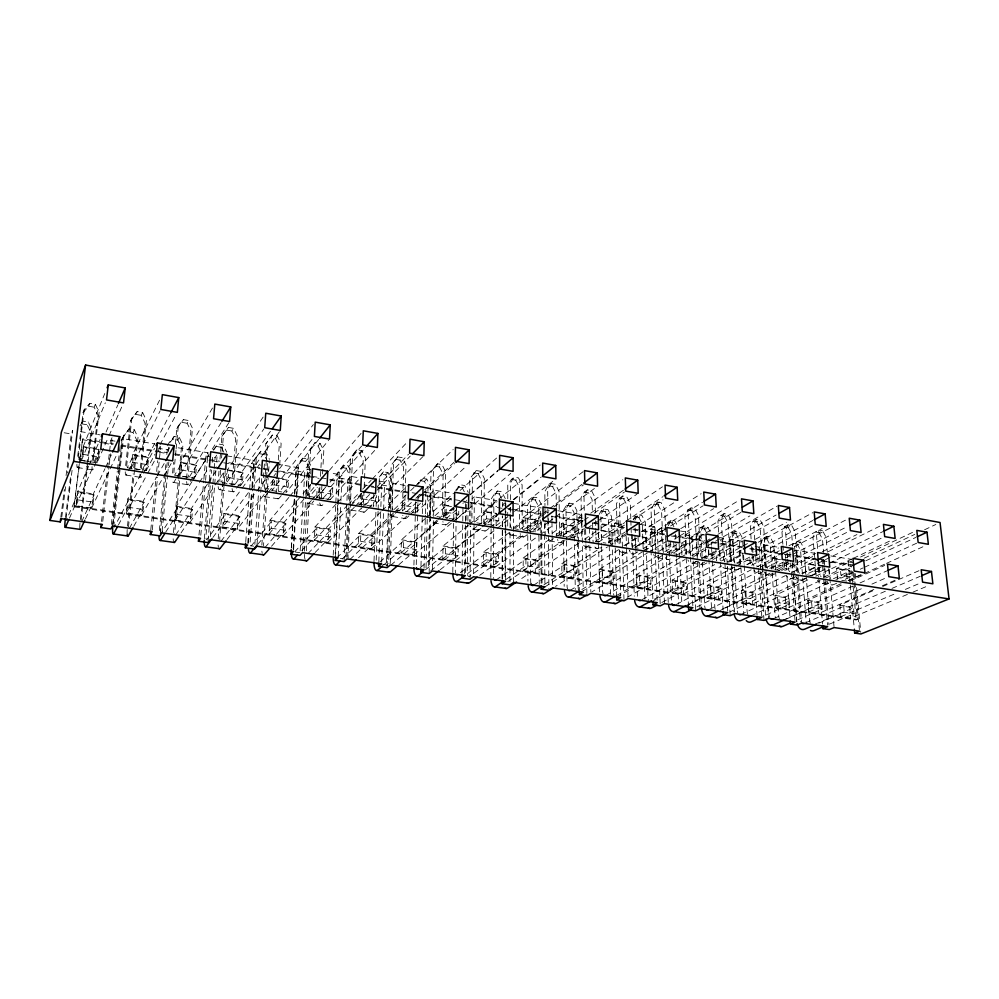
<?xml version="1.0" encoding="UTF-8"?>
<svg xmlns="http://www.w3.org/2000/svg" width="999" height="999" viewBox="0 0 999 999"><rect width="100%" height="100%" fill="white"/><g stroke="black" fill="none" stroke-linecap="round" stroke-linejoin="round"><path stroke-width="0.75" stroke-dasharray="5 3.75" d="M509.977 581.755L510.052 529.308M510.052 527.772L510.077 507.717M510.464 507.267L510.439 524A6.706 2.597 -80.9 0 0 511.825 528.371M510.477 499.65L510.489 482.917L514.148 477.135L518.469 477.884L522.115 484.915L522.19 525.861A6.681 2.647 -80.9 0 0 523.026 529.67M513.561 582.405L513.586 532.817M513.586 531.268L513.586 518.868M505.207 527.934L505.069 577.272A6.593 2.56 -81.9 0 0 505.419 580.144M505.207 526.386L505.244 514.048M505.244 512.512L505.257 507.879M505.257 506.343L505.282 500.174M505.631 579.732L505.744 531.593M505.756 530.044L505.781 517.619M505.794 516.058L505.806 509.852M505.806 508.304L505.819 503.646M507.704 526.111L507.729 509.428M507.754 498.826L507.779 485.177L511.426 479.408L514.148 477.135M479.695 575.349L498.576 561.613L498.601 555.007L486.188 553.159L457.729 574.625M490.222 527.422L498.763 520.679L498.788 514.223L483.741 526.211M502.085 579.095L502.272 528.084M502.272 526.535L502.31 515.721M502.397 579.133L502.609 516.133M502.647 506.905L502.659 502.297M509.59 532.305L483.616 552.035L483.504 564.835L495.916 566.633L495.979 553.871L521.815 534.702M469.655 494.006L469.842 478.696L476.236 470.541L480.681 471.316L484.328 478.421L483.853 523.838L496.128 525.774L496.191 513.299L483.966 511.313L540.259 465.034M467.544 573.626L486.138 559.79L486.188 553.159M478.046 525.511L486.463 518.718L486.513 512.237L497.252 513.973M490.796 577.497L491.133 526.623M491.146 525.087L491.308 498.876L494.917 493.206L497.502 491.046L501.748 491.77L505.282 498.626M473.514 573.688L474.075 522.989M474.1 521.453L474.375 496.878L496.84 500.599M467.869 522.052L467.22 571.89A6.668 2.423 -81.8 0 0 469.717 576.311L498.601 555.007M467.894 520.491L468.007 511.151M469.443 510.851L469.33 520.042A13.586 4.908 -80.9 0 0 469.38 522.165M470.067 579.258L470.704 526.248M470.729 524.687L471.029 499.75L474.375 496.878M462.025 573.526L463.037 503.034M464.672 573.801L465.546 510.164M465.559 508.603L465.671 500.849M465.372 572.527L465.996 526.348M466.083 520.192L466.208 510.951M466.233 509.415L466.358 500.174M456.306 508.903L455.307 570.204A6.693 2.373 -81.8 0 0 455.594 573.114M468.256 525.312L443.057 545.991L442.794 558.928L455.532 560.776L455.731 547.877L497.552 514.41M449.213 518.381L456.193 519.48L456.406 506.868M440.172 569.742L458.091 555.681L458.191 548.988L445.454 547.102L418.481 569.093M450.611 521.216L458.741 514.298L458.841 507.767M452.797 572.115L453.671 520.741M453.696 519.18L453.871 508.279M425.362 569.867L445.329 553.808L445.454 547.102M438.136 519.255L446.128 512.287L446.253 505.731L451.848 506.643M443.618 517.494L443.868 504.832L453.159 496.59M432.405 569.405L433.591 516.62M433.628 515.059L434.19 490.222L452.609 493.269M427.235 519.13L426.036 568.331A13.499 4.545 -81.7 0 0 426.123 571.49M427.272 517.594L427.984 488.374L424.425 481.381L420.005 480.631L417.657 484.09M429.632 517.007L428.459 566.383A6.756 2.273 -81.7 0 0 428.708 569.318M429.67 515.459L430.357 486.138L426.785 479.12L422.34 478.371L420.005 480.631M429.133 573.526L431.019 493.156L434.19 490.222M420.979 566.171L422.614 502.659M424.051 568.231L425.374 515.322M425.412 513.761L426.024 488.873M425.761 518.094L401.461 539.785L401.049 552.884L414.11 554.77L414.473 541.72L438.698 520.666M412.4 512.562L415.259 513.024L415.572 501.685M413.923 565.072L415.334 514.173M415.372 512.624L415.671 501.823M398.876 564.66L416.571 549.587L416.758 542.832L403.683 540.884L378.271 563.424M410.027 514.835L417.694 507.754L417.882 501.148M416.258 564.647L417.932 502.734M417.969 501.186L418.131 494.992M383.816 564.885L403.484 547.664L403.683 540.884M390.484 510.851L388.761 560.739A6.831 2.123 -81.6 0 0 388.961 563.698M390.547 509.29L391.571 479.67L387.974 472.577L383.429 471.803L377.959 478.771M390.247 563.486L392.982 483.391L406.506 485.639M388.224 513.024L386.476 562.737A13.661 4.246 -81.6 0 0 386.513 565.933M388.286 511.476L389.323 481.955L385.751 474.887L381.218 474.125M387.162 567.644L389.036 513.998M389.248 507.867L389.997 486.401L392.982 483.391M378.072 511.401L376.261 558.965A6.856 2.073 -81.6 0 0 376.436 561.925M378.122 509.865L379.358 477.634L383.429 471.803M378.808 561.85L380.644 512.687M380.869 506.543L381.668 485.039L384.615 482.005L378.721 481.031M381.693 562.275L384.615 482.005M380.956 511.738L358.791 533.429L358.229 546.665L371.616 548.613L372.14 535.414L394.28 514.373M373.788 493.506L373.289 506.393L422.764 456.768M358.504 557.754L373.976 543.331L374.238 536.5L360.839 534.502L337.075 557.629M368.419 508.304L375.612 501.048L375.874 494.368M374.026 560.976L376.074 507.992M376.123 506.431L376.548 495.529M361.763 493.843L361.376 502.959A14.036 4.033 -80.9 0 0 361.388 506.156M362.612 474.113L363.199 460.452L359.503 453.121L354.757 452.297L350.449 458.266L348.526 501.573M342.158 559.015L360.539 541.358L360.839 534.502M355.294 506.243L362.35 498.926L362.637 492.232M371.815 506.168L360.052 504.308L360.552 492.819M345.954 557.005L348.239 507.729M347.003 557.367L349.3 507.542M349.588 501.311L350.724 476.398L359.565 477.859M344.093 561.625L347.939 479.483L350.724 476.398M337.65 505.082L335.277 553.146A6.943 1.898 -81.5 0 0 335.402 556.131M337.724 503.521L339.335 470.966L343.581 465.084L348.239 465.871L351.848 473.051M335.502 557.292L339.398 478.071L342.145 474.975L330.057 472.964M338.211 556.156L340.809 502.547M340.884 501.011L342.145 474.975M315.197 552.422L330.257 536.925L330.607 530.007L316.858 527.959L294.83 551.673M327.647 499.475L332.442 494.155L332.779 487.412L328.246 486.675M333.191 555.207L337.275 473.326L343.581 465.084M336.051 504.12L315.01 526.91L314.273 540.297L328.022 542.282L328.708 528.946L349.787 506.855M325.699 498.888L330.219 499.6L330.894 486.575L365.646 447.29M301.773 550.524L316.471 534.902L316.858 527.959M312.287 499.488L318.818 491.983L319.118 486.563M319.892 487.1L319.38 496.303A14.211 3.684 -80.9 0 0 319.33 498.513M320.479 476.361L321.728 453.359L318.019 445.941L313.149 445.092L315.185 442.532L320.067 443.381L323.801 450.824L322.877 467.769M321.965 484.702L321.466 493.943A7.105 1.836 -80.9 0 0 322.215 498.464M322.552 473.926L322.802 469.305M324.188 498.651L316.646 497.465L317.207 487.287M304.42 551.136L307.305 501.336M307.667 495.117L309.19 468.668L305.594 461.426L300.836 460.639L296.428 466.545L294.73 494.13M310.689 448.576L308.192 491.833A7.13 1.786 -80.8 0 0 309.865 496.053L317.332 487.387M310.102 484.665L306.406 549.038A7.005 1.786 -81.4 0 0 306.493 552.047M310.714 473.938L311.151 466.271L307.542 459.003L302.759 458.204L300.836 460.639M300.162 550.824L303.346 496.99M303.434 495.454L304.795 472.377L307.38 469.218L310.402 469.717M302.61 551.123L305.756 497.027M305.856 495.492L307.38 469.218M306.156 494.218L308.666 451.123L315.185 442.532M293.581 549.85L296.878 495.629M296.978 494.08L298.576 467.757L279.258 464.547M291.296 548.014L294.518 495.604M294.618 494.055L296.041 470.941L298.576 467.757M291.433 547.752L294.643 495.654M288.848 497.44L270.067 520.204L269.156 533.753L283.266 535.801L284.128 522.302L303.996 499.075M318.693 439.41L286.863 479.458L286.026 492.632L328.546 440.284M271.528 546.241L285.377 530.332L285.826 523.351L271.703 521.241L251.523 545.566A7.118 1.536 -81.3 0 1 250.212 541.058L256.343 457.13L260.939 451.148L265.834 451.973L269.468 459.315M282.242 494.368L288.124 487.087L288.561 480.269L276.011 478.234M278.871 477.734L278.246 487.062A7.193 1.648 -80.8 0 0 279.745 491.296L288.561 480.269M279.695 465.284L281.131 443.494L277.385 435.964L272.377 435.089L265.834 443.793L264.847 457.792M272.789 480.144L272.09 490.434L313.436 437.662M257.767 544.293L271.228 528.259L271.703 521.241M268.431 492.195L274.151 484.865L274.613 478.009M276.948 480.194L276.323 489.498A14.398 3.309 -80.8 0 0 276.224 492.757M278.296 460.039L279.221 446.078L275.499 438.573L270.504 437.712L272.377 435.089M261.85 545.117L266.483 478.746M266.583 477.21L267.557 463.311M267.32 490.297L263.686 542.969A7.093 1.598 -81.4 0 0 263.699 546.003M267.432 488.748L268.182 477.909M268.606 471.715L269.368 460.864M257.018 544.705L261.813 477.185M264.398 464.011L262.762 487.35A14.461 3.184 -80.8 0 0 262.637 490.621M265.259 475.849L264.623 484.902A7.23 1.598 -80.8 0 0 265.16 489.46M265.359 474.35L266.308 460.776M266.421 459.265L267.682 441.183L265.834 443.793M254.857 544.418L258.529 493.094M258.641 491.533L259.752 475.986M245.754 541.67L249.5 491.158L222.814 527.022L237.312 529.133L264.797 493.656M249.613 489.635L251.536 463.611L253.871 460.352L227.922 456.043M247.752 543.394L251.486 492.644M251.948 486.488L253.871 460.352M248.439 543.219L252.422 489.023M252.535 487.475L254.583 459.602L256.343 457.13M227.035 539.485L239.298 523.576L239.835 516.508L225.324 514.348L207.093 539.31A7.218 1.349 -81.3 0 1 206.056 534.777L211.576 470.005M232.093 488.548A14.585 2.91 -80.8 0 0 234.603 491.033L242.632 479.832L243.157 472.927L228.833 470.616L221.079 482.03M237.312 529.133L238.361 515.484L255.919 492.27M229.221 483.666L240.659 485.464L241.683 472.152L270.442 431.331M224.113 484.478L219.867 536.738A7.18 1.411 -81.3 0 0 219.817 539.81M224.238 482.942L225.25 470.641M222.814 527.022L223.913 513.324L241.321 489.36M263.124 417.095L227.435 469.842L226.348 483.216L263.836 428.971M212.899 537.474L224.75 521.441L225.324 514.348M222.24 486.326L228.284 477.547L228.833 470.616M218.993 471.191L218.232 480.307A14.648 2.785 -80.8 0 0 218.094 482.567M220.005 459.053L220.504 452.972M220.642 451.461L221.903 436.276L228.484 427.447L233.616 428.346L237.375 435.976L233.903 480.007A7.293 1.449 -80.8 0 0 234.328 484.602M220.554 470.167L219.93 477.784A7.318 1.386 -80.8 0 0 220.03 481.83M221.566 457.979L221.94 453.409M222.065 451.885L223.589 433.603M218.207 538.948L223.851 470.029M208.042 541.021L212.75 485.414M212.887 483.866L214.061 469.967M214.186 468.431L215.097 457.617L217.245 454.283L216.333 465.147M210.327 536.538L216.196 466.695M209.191 481.68L204.445 537A14.423 2.685 -81.3 0 0 204.258 540.322M209.315 480.144L210.24 469.393M212.238 462.287L212.887 454.582M198.988 535.039L203.709 480.869M203.846 479.32L205.869 456.093L207.967 452.747L176.373 447.515M200.811 535.239L205.444 481.768M205.582 480.244L207.967 452.747M181.006 532.966L191.945 516.633L192.582 509.478L177.685 507.255L161.513 532.892M190.322 481.331L195.916 472.377L196.541 465.397L181.83 463.024L174.925 474.75M191.983 481.605L176.511 506.268L175.2 520.117L190.097 522.277L191.346 508.479L207.43 484.04M182.317 476.261L194.081 478.121L195.292 464.647L221.079 422.677M173.439 532.604L178.396 479.982M178.546 478.434L181.468 447.477L177.822 439.985L172.702 439.123L169.38 443.169M212.475 408.042L180.657 462.287L179.383 475.799L211.963 421.378M165.684 532.167L177.01 514.435L177.685 507.255M176.561 477.759L181.169 470.029L181.83 463.024M172.552 473.076L173.589 462.325M175.349 443.918L176.835 428.571L178.334 425.824L183.441 419.617L188.711 420.542L192.482 428.259L188.399 472.777A7.393 1.249 -80.8 0 0 188.424 476.835M175.974 450.474L174.051 470.492A7.418 1.174 -80.8 0 0 174.038 474.562M176.124 448.926L178.334 425.824M159.328 530.619L166.046 462.275M166.808 454.508L167.72 445.192L169.143 442.594L174.138 436.501L179.283 437.375L182.942 444.892L174.912 530.344A7.28 1.199 -81.2 0 0 174.8 533.441M160.19 534.328L165.747 477.559M165.846 476.273L167.258 462.212M168.244 451.785L168.694 447.19M162.088 531.318L167.495 475.811M167.645 474.263L168.843 461.925M150.774 529.882L156.031 477.597M156.656 471.441L157.742 460.676M158.666 451.448L158.978 448.376L160.827 444.93M152.298 529.932L157.567 477.385M157.73 475.849L160.664 446.478M133.754 526.261L143.294 509.49L144.031 502.247L128.709 499.975L114.723 526.298M139.96 474.138A14.973 2.048 -80.8 0 0 141.621 476.548L147.914 464.722L148.639 457.667L133.529 455.219L127.522 467.27M140.809 474.375L127.797 499.001L126.274 513.024L141.596 515.247L143.044 501.273L156.693 476.873M159.565 400.199L132.592 454.508L131.119 468.181L146.216 470.566L147.64 456.943L170.804 412.774M140.322 467.969L145.042 423.126L141.271 415.347L142.632 412.525L137.225 411.576L130.582 420.654L125.649 465.646M118.369 525.037L127.934 507.23L128.709 499.975M125.25 471.828A15.035 1.898 -80.8 0 0 126.761 474.225L132.767 462.312L133.529 455.219M127.497 526.111L133.104 473.863M133.766 467.719L136.726 440.047L133.067 432.467L134.353 429.795L129.071 428.908L122.627 437.712L119.543 465.472M134.565 469.805L128.796 523.801A7.368 0.987 -81.1 0 0 128.596 526.923M134.728 468.256L138.037 437.4L134.353 429.795M131.893 417.844L126.96 462.999A7.517 0.949 -80.8 0 0 126.811 467.107M111.339 524.4L117.308 471.029M117.482 469.505L119.356 452.722M119.518 451.198L120.03 446.628M112.45 525.886L118.606 470.716M118.769 469.18L122.19 438.536L154.882 443.943M113.024 524.063L119.368 467.008M123.876 435.04L114.248 521.728A7.405 0.924 -81.1 0 0 114.036 524.862M101.523 521.453L107.48 469.493M107.655 467.957L109.403 452.672M109.578 451.148L110.814 440.447L112.4 436.913L111.164 447.664M102.747 521.403L109.066 466.096M109.241 464.56L110.464 453.808M88.611 466.196L77.71 491.545L75.974 505.731L91.721 508.016L93.382 493.881L104.957 468.756M97.04 462.812L98.664 449.026L83.217 446.528L81.518 460.364L97.04 462.812L108.391 437.137M85.439 518.893L93.269 502.147L94.131 494.83L78.372 492.482L66.683 519.53M94.43 466.296L98.589 456.855L99.425 449.712M87.9 463.436L81.443 517.07A7.468 0.762 -81 0 0 81.181 520.229M88.087 461.9L91.958 429.72L88.262 422.015L82.855 421.103L80.145 424.2M92.557 460.414L97.952 415.072L94.168 407.205L95.33 404.295L89.773 403.334L84.216 409.64L83.104 412.537L77.485 458.029M69.493 518.131L77.472 499.825L78.372 492.482M76.923 464.273A15.235 1.424 -80.8 0 0 77.972 466.62L83.017 454.37L83.891 447.202L98.014 449.488M80.357 519.443L86.801 466.021M86.975 464.498L90.847 432.442L87.163 424.762L88.262 422.015M84.216 409.64L78.596 455.307A7.617 0.712 -80.8 0 0 78.309 459.453M854.045 583.054L857.417 619.48L856.193 619.992L74.001 506.843L79.558 461.6M79.745 460.077L82.605 438.761L99.538 441.533M74.001 506.843L79.421 464.747M79.608 463.224L82.605 438.761M65.484 517.345L70.642 475.986M72.065 470.354L66.521 514.947A7.505 0.687 -81 0 0 66.221 518.106M60.827 517.257L64.323 489.485M66.071 475.599L71.316 433.953L72.69 430.332L67.32 473.002M61.763 517.195L65.597 486.713M79.982 425.924L82.855 421.103M83.104 412.537L88.636 406.243L89.773 403.334M83.217 446.528L104.77 393.506M78.834 459.577L83.891 447.202M81.518 460.364L105.32 402.797M89.223 464.785L100.125 439.435M106.069 431.98L117.795 404.995M94.068 461.988L98.826 451.086M75.974 505.731L92.682 467.594M95.167 461.95L100.112 450.649M109.028 435.714L122.902 404.333M105.594 467.357L112.025 453.409M81.706 521.653L94.131 494.83M121.091 440.884L122.19 438.536M91.721 508.016L109.478 470.229M110.127 468.831L117.358 453.434M122.627 437.712L129.071 428.908M130.582 420.654L137.225 411.576M792.444 546.003L793.681 543.369L797.165 543.956L800.586 542.17L803.97 548.426L809.714 620.579A5.969 3.546 -82.8 0 0 810.414 623.226M799.487 573.314A6.106 3.559 -81 0 1 798.114 569.742L795.179 531.855L791.683 525.399L788.074 524.775L785.476 530.194L786.613 545.392M788.074 524.775L784.565 526.673L781.967 532.08L782.866 544.205M775.449 569.692L773.563 543.356L770.167 537.037L766.608 536.438L763.261 538.261L760.664 543.568L765.596 616.358M766.608 536.438L764.01 541.77L769.03 614.797A6.044 3.434 -82.6 0 0 769.692 617.469M767.582 568.281A6.169 3.459 -81 0 1 766.27 564.685L763.636 526.436L760.127 519.917L756.43 519.268L753.721 524.737L754.732 540.072M756.43 519.268L753.009 521.216L750.299 526.66L751.098 538.898M742.994 545.841L742.519 538.186L739.098 531.805L735.464 531.193L732.192 533.041L729.495 538.399L730.856 561.363M735.464 531.193L732.754 536.55L734.515 565.734M131.119 468.181L160.14 410.826M734.977 563.136A6.244 3.359 -81 0 1 733.716 559.502L731.393 520.891L727.871 514.31L724.088 513.648L720.754 515.634L717.931 521.128L718.706 535.014M724.088 513.648L721.266 519.155L723.476 557.879A6.256 3.334 -81 0 0 725.474 562.075M710.114 531.605L707.367 526.448L703.658 525.824L700.474 527.722L697.652 533.116L698.825 556.293M703.658 525.824L700.836 531.231L702.347 560.689M142.358 469.605L148.639 457.667M141.533 473.014L154.558 448.389M701.635 557.867A6.306 3.259 -81 0 1 700.436 554.208L698.451 515.234L694.904 508.566L691.046 507.904L688.086 513.449L689.972 552.547A6.331 3.222 -81 0 0 690.559 555.282M146.216 470.566L154.907 454.32M159.977 444.842L175.899 415.072M691.046 507.904L687.799 509.927L684.839 515.472L686.688 554.433M668.219 525.799L671.153 520.342L674.949 520.979L678.408 527.497M126.274 513.024L147.015 474.612M147.752 473.251L155.17 459.528M671.153 520.342L668.056 522.277L665.122 527.722L666.146 552.16M172.702 439.123L174.138 436.501M176.835 428.571L183.441 419.617M665.584 529.12L664.76 509.44L661.201 502.709L657.242 502.022L654.095 504.095L651.023 509.677L652.509 549.025A12.8 6.231 -81 0 0 652.846 551.997M657.242 502.022L654.17 507.617L655.694 547.102A6.406 3.109 -81 0 0 656.805 550.786M169.718 447.652L168.456 449.937L158.978 448.376M633.104 520.004L634.939 516.72L637.949 514.735L641.833 515.397L645.292 521.977L648.026 597.589A6.294 3.059 -82.2 0 0 648.551 600.362M634.877 520.242L637.949 514.735M157.442 475.512L165.035 461.963M177.822 439.985L179.283 437.375M186.626 478.671A14.773 2.485 -80.8 0 1 186.838 475.337L190.921 430.981L187.175 423.289L188.711 420.542M129.358 528.359L144.031 502.247M630.806 518.806L630.307 503.521L626.735 496.715L622.689 496.016L619.467 501.66L620.641 541.52A6.481 2.997 -81 0 0 622.34 545.804M141.596 515.247L163.574 476.785M164.323 475.462L171.903 462.2M622.689 496.016L619.642 498.139L616.42 503.758L617.544 543.493M599.175 514.348L601.086 511.038L603.995 509.015L607.966 509.677L611.45 516.333L613.498 592.682A6.369 2.947 -82.1 0 0 613.985 595.479M603.995 509.015L600.811 514.56L601.535 545.192M595.416 512.899L595.067 497.465L591.47 490.584L587.337 489.86L583.978 495.554L584.315 512.587M587.337 489.86L584.39 492.032L581.043 497.714L581.78 537.837M175.799 479.058L174.263 481.63A14.835 2.36 -80.8 0 1 172.303 479.195M578.633 590.484A6.444 2.822 -82 0 1 578.184 587.662L576.848 510.564L573.351 503.846L569.293 503.159L566.483 505.232L563.174 510.801L564.185 586.338M569.293 503.159L565.971 508.753L566.408 539.685M560.427 535.576A6.606 2.785 -80.9 0 1 559.515 531.805L559.015 491.258L555.394 484.303L551.161 483.578L548.326 485.789L544.83 491.52L544.954 505.544M551.161 483.578L547.664 489.31L547.889 513.411M541.47 504.67L537.949 497.877L533.803 497.177L531.106 499.288L527.647 504.907L527.922 581.193M533.803 497.177L530.344 502.809L530.469 533.441M189.36 477.023L196.541 465.397M194.081 478.121L208.928 454.433M212.238 449.163L228.746 422.852M192.795 480.307L208.267 455.656M213.599 450.074L218.082 443.918L223.102 444.767L226.748 452.197M221.903 436.276L228.484 427.447M497.502 491.046L493.893 496.728L493.431 575.624A6.618 2.522 -81.8 0 0 493.768 578.496M223.888 452.247L221.466 447.315L223.102 444.767M232.005 485.801A14.585 2.91 -80.8 0 1 232.155 482.505L235.639 438.623L231.893 431.031L233.616 428.346M175.2 520.117L198.564 483.716M199.4 482.417L208.579 468.106M476.236 470.541L472.44 476.373L471.94 517.869A6.793 2.46 -80.9 0 0 472.664 521.715M455.644 490.422L460.352 484.79L464.697 485.514L468.256 492.457M456.605 490.521L460.352 484.79M208.267 482.754L216.733 469.88M175.762 534.902L192.582 509.478M190.097 522.277L214.398 486.201M215.26 484.902L224.8 470.729M456.518 509.765L447.252 517.744A6.843 2.348 -80.9 0 1 444.83 513.561L445.641 471.778L441.97 464.585L437.425 463.786L431.006 472.04L430.02 513.811A13.749 4.595 -80.9 0 0 430.045 515.971M437.425 463.786L433.466 469.68L432.505 511.6A6.868 2.298 -80.9 0 0 433.129 515.472M418.431 484.153L422.34 478.371M416.783 502.172L406.93 511.376A6.931 2.185 -80.9 0 1 404.72 507.18L406.019 464.96L402.322 457.692L397.677 456.88L391.221 465.234L389.747 507.442A13.924 4.271 -80.9 0 0 389.735 509.615M397.677 456.88L393.531 462.812L392.083 505.169A6.956 2.135 -80.9 0 0 393.069 509.64M235.14 484.253L243.157 472.927M254.583 459.602L260.939 451.148M240.659 485.464L279.37 431.693M364.086 504.57A7.018 2.023 -80.9 0 1 363.611 500.636L365.409 457.979L361.7 450.624L356.943 449.787L352.622 455.781L348.089 554.969A6.918 1.961 -81.5 0 0 348.226 557.942M267.657 461.775L264.048 454.458L265.834 451.973M275.499 438.573L277.385 435.964M242.233 488.099L259.64 464.123M250.324 490.01L260.414 476.436M302.759 458.204L298.339 464.135L293.281 547.177A7.03 1.723 -81.4 0 0 293.331 550.187M256.843 491.046L266.084 478.833M220.991 541.271L239.835 516.508M273.926 475.986L275.799 473.538M279.558 468.643L313.336 424.587M273.664 479.245L266.046 489.135A7.23 1.598 -80.8 0 1 265.572 489.535M265.746 492.432L276.161 478.983M267.482 493.419L265.572 495.866A14.461 3.184 -80.8 0 1 262.787 493.356M213.287 449.95L218.082 443.918M305.594 461.426L307.542 459.003M318.019 445.941L320.067 443.381M281.268 495.579L279.308 498.002A14.398 3.309 -80.8 0 1 276.398 495.492M289.835 496.241L310.589 471.078M269.156 533.753L310.739 484.527M304.982 497.914L314.91 486.301M329.345 470.404L361.288 433.116M265.06 547.477L285.826 523.351M311.351 500.561L309.478 502.709A14.273 3.571 -80.8 0 1 306.318 500.174M354.757 452.297L356.943 449.787M316.646 497.465L325.849 486.95M329.945 482.28L361.65 446.078M283.266 535.801L313.811 500.936M314.835 499.775L326.036 487M341.508 467.457L346.154 468.244L348.239 465.871M359.503 453.121L361.7 450.624M323.214 498.164L332.779 487.412M330.219 499.6L375.312 449.762M337.1 502.972L359.19 479.045M314.273 540.297L346.965 505.756M348.014 504.645L359.615 492.382M362.712 489.16L371.116 480.269M372.165 479.158L407.904 441.421M361.626 493.281L352.572 502.797A7.043 1.961 -80.9 0 1 350.661 498.588M350.836 505.744L362.425 493.593M308.042 553.533L330.607 530.007M354.295 507.292L352.272 509.39A14.098 3.934 -80.9 0 1 348.751 506.805M385.751 474.887L387.974 472.577M395.342 459.315L399.975 460.127L402.322 457.692M360.052 504.308L369.742 494.305M377.285 486.513L408.516 454.27M377.01 490.209L410.277 456.068M328.022 542.282L361.513 508.041M362.6 506.93L373.401 495.891M374.85 495.417L365.597 504.857A7.018 2.023 -80.9 0 1 364.498 505.132M367.382 509.34L365.322 511.413A14.036 4.033 -80.9 0 1 361.7 508.841M382.068 510.664L407.542 485.714M406.131 494.942L402.759 498.189L405.619 498.651M410.614 490.621L413.973 487.375M415.097 486.301L453.196 449.538M394.23 509.378L404.97 499.063M424.425 481.381L426.785 479.12M434.965 466.171L439.485 466.958L441.97 464.585M358.229 546.665L393.781 512.737M394.892 511.688L407.117 500.024M395.392 513.324L408.666 500.699M399.388 510.789L404.77 505.694L417.694 507.754M349.95 559.44L374.238 536.5M411.363 502.509L402.36 510.988L403.658 467.37L399.975 460.127M415.859 498.264L420.354 494.03M424.85 489.785L454.083 462.237M417.857 498.164L421.203 495.017M422.327 493.968L454.745 463.511M371.616 548.613L406.805 516.021M411.351 511.813L420.429 503.409M408.928 515.846L406.743 517.869A13.861 4.371 -80.9 0 1 402.772 515.259M415.259 513.024L466.808 465.709M426.923 517.07L453.534 493.319M457.892 487L462.225 487.724L464.697 485.514M473.651 472.864L478.059 473.638L480.681 471.316M460.139 490.397L498.476 456.356M434.865 515.784L446.253 505.731M437 520.242L434.715 522.24A13.749 4.595 -80.9 0 1 430.532 519.605M401.049 552.884L438.199 520.566M442.844 516.533L453.284 507.442M443.319 516.658L453.696 507.642M444.78 516.483L454.108 508.391M470.429 494.243L498.414 469.98M470.292 494.83L498.051 470.779M390.846 565.197L416.758 542.832M449.45 522.202L447.14 524.175A13.699 4.695 -80.9 0 1 442.857 521.54M414.11 554.77L451.96 522.727M453.134 521.728L466.146 510.714M456.193 519.48L466.87 510.452M468.056 509.453L510.726 473.351M494.917 493.206L499.15 493.918L501.748 491.77M511.426 479.408L515.746 480.157L518.469 477.884M469.455 524.325L497.052 501.685M474.513 522.052L486.513 512.237M504.67 503.021L502.347 504.895L508.791 505.956M476.848 526.485L474.438 528.434A13.586 4.908 -80.9 0 1 469.942 525.774M513.211 499.612L541.171 477.147M483.853 523.838L497.077 513.224M513.911 499.712L540.359 478.484M442.794 558.928L482.529 527.172M430.756 570.816L458.191 548.988M488.998 528.396L486.55 530.319A13.524 4.995 -80.9 0 1 482.792 529.607M496.128 525.774L507.105 517.157M514.423 511.413L553.471 480.781M455.532 560.776L495.929 529.283M497.152 528.321L510.626 517.819M531.106 499.288L535.239 499.987L537.949 497.877M548.326 485.789L552.547 486.525L555.394 484.303M527.597 530.744L523.114 530.032L523.076 517.644L583.304 471.54M513.211 528.159L525.786 518.581L537.762 520.516L537.812 526.91L532.005 531.193M514.547 528.546L540.521 508.828M520.079 529.308L525.811 524.999L537.812 526.91M523.076 517.644L535.014 519.567L541.246 514.91M542.494 513.973L548.713 509.303M549.962 508.366L582.342 484.09M524.35 529.108L540.384 517.132M541.608 516.208L549.013 510.676M553.946 506.98L583.553 484.852M537.762 520.516L525.012 530.019A6.681 2.647 -80.9 0 1 524.288 530.357M526.735 531.056L540.272 521.016M483.504 564.835L524.475 534.54M529.445 530.869L541.858 521.69M527.36 534.602L525.037 536.313A13.374 5.295 -80.9 0 1 520.167 533.641M529.095 530.981L535.089 531.93L547.589 522.777M548.838 521.865L553.833 518.206M555.082 517.282L595.092 488.012M495.916 566.633L538.773 535.676M540.034 534.765L553.896 524.75M582.854 521.091L561.426 536.076L561.263 523.813L622.789 479.732M569.867 537.162L575.923 532.991L575.811 526.66L564.11 524.775L550.986 534.128A6.631 2.735 -80.9 0 1 548.039 529.97L547.952 520.941M578.483 542.07L578.046 517.357L581.83 514.672L583.241 590.671M579.233 542.794L535.314 572.352L523.201 570.591L523.176 557.929L551.098 538.199M556.181 534.615L582.842 515.784M553.446 538.686L551.048 540.372A13.262 5.482 -80.9 0 1 545.991 537.674M558.229 535.327L564.198 531.118L575.923 532.991M561.263 523.813L572.914 525.699L583.079 518.556M590.709 513.199L623.751 489.997M496.053 580.019L525.911 559.065L538.024 560.876L538.061 567.407L519.118 580.257M584.115 520.217L589.16 516.683M594.193 513.161L624.45 492.007M562.524 535.939L575.811 526.66M505.993 579.432L525.924 565.634L538.061 567.407M523.176 557.929L535.239 559.727L562.986 540.546M568.019 537.05L583.154 526.585M601.086 511.038L605.044 511.7L607.966 509.677M619.642 498.139L623.663 498.826L626.735 496.715M565.022 540.509L562.599 542.17A13.212 5.557 -80.9 0 1 557.467 539.472M523.201 570.591L566.533 540.796M567.807 539.922L584.365 528.521M507.754 581.668L538.024 560.876M562.887 536.313L573.114 537.924L585.876 529.183M587.15 528.309L597.352 521.303M598.626 520.429L636.912 494.193M584.39 539.31L596.016 531.48M601.098 528.121L662.474 486.8M587.887 539.947L601.535 530.819L612.949 532.654L613.124 538.923L606.83 543.006M616.595 596.665L614.572 523.376L618.493 520.754L619.155 543.781M618.581 549.675L573.751 577.922L561.938 576.211L561.775 563.673L590.496 544.492M595.466 541.208L624.138 522.29M625.424 521.428L662.924 496.653M614.572 523.376L621.778 524.562L624.737 522.602M624.5 525.112L598.826 541.982L598.576 531.356M633.491 519.205L663.011 499.812M533.491 585.289L564.66 564.835L576.485 566.595L576.598 573.064L555.506 586.438M634.939 516.72L638.811 517.37L641.833 515.397M654.095 504.095L658.041 504.782L661.201 502.709M561.775 563.673L573.551 565.434L601.873 547.09M608.316 542.932L625.049 532.092M543.931 584.802L564.747 571.328L576.598 573.064M625.811 533.741L610.239 543.781L609.914 531.68L599.962 530.069M640.084 524.537L675.137 501.935M544.917 586.9L576.485 566.595M561.938 576.211L607.517 546.903M608.828 546.066L625.749 535.189M641.433 531.605L701.148 493.693M623.925 545.641L635.501 538.336M652.846 598.701L650.249 529.245L654.308 526.685L655.207 549.937M625.174 545.529L637.037 538.049M650.249 529.245L657.292 530.407L661.375 527.859L665.784 528.583M641.882 536.85L646.053 537.524L702.434 502.347M631.843 546.952L638.274 542.944L649.45 544.717L649.225 538.523L640.859 537.162M668.056 522.277L671.852 522.914L674.949 520.979M687.799 509.927L691.645 510.601L694.904 508.566M658.216 555.569L611.276 583.366L599.737 581.693L599.45 569.293L629.832 550.449M635.114 547.177L665.496 528.334M634.939 547.377L649.225 538.523M665.322 529.17L635.339 547.739L638.124 548.189M670.541 525.949L703.134 505.756M570.054 590.446L602.484 570.466L614.023 572.177L614.198 578.583L591.845 591.908M637.737 551.885L635.139 553.483A12.912 6.069 -81 0 1 629.495 550.749M642.944 548.701L649.45 544.717M599.45 569.293L610.951 571.003L642.382 551.873M643.693 551.073L665.971 537.512M643.706 549.063L646.49 549.5L666.233 537.487M680.719 528.671L713.636 508.641M581.843 589.522L602.634 576.885L614.198 578.583M581.218 592.02L614.023 572.177M599.737 581.693L647.489 552.872M648.813 552.072L666.058 541.67M674.45 539.11L678.383 536.738M679.707 535.951L738.86 500.424M688.498 606.793L685.114 534.989L689.298 532.479L690.409 555.506M659.153 551.198L672.427 543.269M664.922 551.598L676.985 544.443M700.474 527.722L704.183 528.346L707.367 526.448M720.754 515.634L724.525 516.283L727.871 514.31M685.114 534.989L691.995 536.113L696.203 533.628L703.783 534.877M681.355 543.231L741.058 507.967M662.05 555.694L659.39 557.267A12.8 6.231 -81 0 1 653.583 554.52M667.369 552.559L674.025 548.638L684.939 550.374L684.652 544.243L681.917 543.806M684.652 544.243L669.904 552.897A6.381 3.147 -81 0 1 666.408 548.801L666.083 541.233M740.958 512.4L671.016 553.371L670.504 541.483M696.877 561.313L647.901 588.686L636.65 587.05L636.238 574.775L667.082 556.743M673.788 552.822L704.62 534.79M605.781 595.479L639.397 575.948L650.674 577.634L650.911 583.965L627.335 597.227M678.221 554.27L684.939 550.374M704.545 542.045L681.905 555.094L681.43 544.717M705.881 541.271L709.877 538.973M717.869 534.365L749.849 515.934M636.238 574.775L647.464 576.448L679.357 558.129M680.694 557.367L704.607 543.631M616.72 595.429L639.622 582.317L650.911 583.965M616.695 597.015L650.674 577.634M707.954 545.554L776.947 506.231M636.65 587.05L685.114 559.477M691.857 555.644L705.319 547.989M720.267 539.984L723.501 538.149L724.837 561.413M706.106 549.537L693.568 556.63A6.331 3.222 -81 0 1 691.87 556.768M732.192 533.041L735.826 533.653L739.098 531.805M753.009 521.216L756.693 521.853L760.127 519.917M720.541 540.809L725.911 541.695L730.244 539.26L742.107 541.233M719.879 546.553L776.123 514.997M696.378 561.238L693.868 562.637A12.662 6.456 -81 0 1 687.849 559.877M701.41 558.429L708.94 554.208L719.605 555.906L719.268 549.837M702.309 558.279L715.921 550.674M704.083 558.291L717.994 550.536M776.51 519.605L705.868 558.866L705.244 547.09M734.59 566.945L683.678 593.868L672.677 592.27L672.165 580.132L704.745 562.112M710.177 559.115L741.408 541.845M706.93 562.887L704.395 564.285A12.612 6.518 -81 0 1 698.301 561.513M713.274 559.403L719.605 555.906M642.045 599.662L675.449 581.318L686.463 582.954L686.75 589.223L661.063 602.909M747.439 543.618L716.508 560.551L715.858 548.813M755.506 539.21L786.45 522.277M672.165 580.132L683.129 581.755L714.647 564.622M721.49 560.901L742.045 549.725M739.922 564.248L739.21 552.584L743.293 550.362M758.291 542.232L812.836 512.662M654.308 599.213L675.736 587.612L686.75 589.223M763.261 538.261L766.82 538.861L770.167 537.037M784.565 526.673L788.174 527.297L791.683 525.399M651.385 601.898L686.463 582.954M727.235 561.95L742.694 553.621L743.069 559.652L736.613 563.086M672.677 592.27L721.765 565.871M728.583 562.212L743.581 554.145M755.144 546.515L759.09 547.165L763.523 544.78L778.87 547.327M755.069 551.323L812.786 520.504M737.512 563.573L750.499 556.68M735.976 566.208L753.858 556.755M754.982 556.281L812.499 525.874M770.017 573.139L718.631 598.938L707.879 597.377L707.255 585.352L740.172 568.094M747.027 564.497L778.571 547.964M740.471 568.131L737.874 569.492A12.475 6.731 -81 0 1 731.568 566.72M746.977 564.722L753.483 561.313L743.069 559.652M676.236 604.495L710.664 586.563L721.415 588.161L721.765 594.368L693.918 608.441M779.307 550.786L750.324 565.884L749.575 554.258M788.96 545.754L822.09 528.508M816.058 574.912L812.974 537.387L815.459 532.017L818.993 532.629L822.577 530.781L826.048 537.162L827.347 552.185M788.373 561.85L773.214 569.492L772.402 557.954L780.631 553.696M794.355 546.603L847.864 518.931M707.255 585.352L717.969 586.95L751.161 569.817M756.693 566.97L780.207 554.832M760.139 567.145L775.998 558.99L780.356 559.702M687.537 604.832L711.001 592.782L721.765 594.368M685.289 606.68L721.415 588.161M793.793 551.336L796.066 550.174L815.584 553.409M707.879 597.377L760.227 570.679M765.734 567.869L780.881 560.152M785.301 558.179L847.489 526.485M763.186 571.69L760.539 573.026A12.388 6.868 -81 0 1 754.095 570.254M769.804 568.331L776.423 564.972L786.613 566.595L786.163 560.639M783.503 561.987L770.192 568.731A6.169 3.459 -81 0 1 769.267 568.993M795.266 558.379L847.627 531.98M776.972 569.655L789.472 563.374M773.276 573.264L770.604 574.6A12.338 6.931 -81 0 1 764.11 571.815M778.608 570.604L786.613 566.595M805.956 578.483L752.771 603.896L742.269 602.372L741.545 590.471L776.098 573.226M781.63 570.466L814.809 553.921M784.777 570.417L815.309 555.232M822.239 551.785L856.93 534.54M709.615 609.24L745.067 591.683L755.581 593.244L719.829 610.676M821.003 567.295L805.768 574.637L804.869 563.199L815.896 557.754M828.296 551.623L882.042 525.062M741.545 590.471L752.01 592.02L785.451 575.599M792.332 572.227L816.108 560.539M722.227 609.178L745.454 597.839L755.981 599.388L729.807 611.975M817.557 563.448L882.754 531.668M742.269 602.372L795.042 576.773M801.985 573.414L817.257 565.996M795.479 576.748L792.769 578.059A12.25 7.055 -81 0 1 786.151 575.262M802.172 573.776L817.145 566.52M829.307 563.299L883.291 537.287M805.356 578.284L802.622 579.595A12.2 7.118 -81 0 1 795.941 576.798M810.813 575.674L819.005 571.765L818.506 565.859M811.55 575.811L826.947 568.456M841.033 583.716L786.151 608.728L775.886 607.242L775.049 595.454L808.441 579.582M851.947 558.99L815.721 576.198L814.784 564.81L804.869 563.199M853.333 558.329L892.357 539.785M850.137 583.516L848.151 561.825L851.685 560.139M853.158 572.489L837.612 579.657L836.613 568.331L852.097 561.013M860.539 557.017L915.396 531.056M740.921 614.522L778.696 596.678L788.96 598.201L789.422 604.295L762.587 616.608M823.825 577.197L840.409 569.393L850.137 570.966L850.673 576.81L842.319 580.644M864.147 558.204L914.747 534.403M924.574 529.77L935.826 524.487M775.049 595.454L785.289 596.99L820.316 580.569M825.923 577.946L851.148 566.121M836.613 568.331L846.315 569.905L851.885 567.307M865.796 560.801L915.871 537.412M750.911 615.921L788.96 598.201M827.085 581.693L824.312 582.979A12.113 7.243 -81.1 0 1 817.507 580.169M833.453 578.721L850.137 570.966M775.886 607.242L830.381 582.055M835.976 579.47L852.734 571.715M860.226 569.23L863.049 567.919M864.46 567.27L916.745 543.156M836.737 583.204L833.953 584.477A12.075 7.293 -81.1 0 1 827.085 581.668M848.076 580.519L860.738 574.737M848.738 580.556L862.711 574.2M864.11 573.563L885.064 564.01M886.463 563.374L925.574 545.566M873.888 589.46L818.78 613.461L808.74 612.012L807.816 600.337L842.756 584.477M849.749 581.293L884.689 565.422M774.262 618.393L811.563 601.573L821.603 603.059L822.102 609.09L795.616 620.704M807.816 600.337L817.831 601.835L854.407 585.451M860.039 582.929L886.762 570.953M782.654 620.391L821.603 603.059M785.751 619.305L812.05 607.617L822.102 609.09M808.74 612.012L863.498 587.824M871.915 584.103L885.951 577.909M882.367 585.764L896.503 579.607M907.367 594.442L850.686 618.094L840.871 616.67L839.859 605.119L875.524 589.61M882.666 586.5L896.927 580.307M898.351 579.682L919.754 570.379M805.581 622.814L843.705 606.356L853.521 607.817L854.07 613.773L828.433 624.55M839.859 605.119L849.649 606.58L886.325 590.834M891.97 588.411L920.179 576.311M815.147 624.163L853.521 607.817M818.768 623.176L844.23 612.337L854.07 613.773M840.871 616.67L896.765 593.044M905.369 589.398L919.692 583.341M913.036 592.082L928.62 585.576M250.687 545.754L253.696 546.178M295.367 552.047L299.762 552.659M340.334 558.379L343.194 558.778M382.754 564.348L389.722 565.334M74.363 506.031L857.417 619.48M77.472 499.825L93.269 502.147M127.934 507.23L143.294 509.49M177.01 514.435L191.945 516.633M224.75 521.441L239.298 523.576M271.228 528.259L285.377 530.332M316.471 534.902L330.257 536.925M360.539 541.358L373.976 543.331M403.484 547.664L416.571 549.587M445.329 553.808L458.091 555.681M486.138 559.79L498.576 561.613M789.422 604.295L779.133 602.784L778.696 596.678M77.71 491.545L93.382 493.881M127.797 499.001L143.044 501.273M176.511 506.268L191.346 508.479M223.913 513.324L238.361 515.484M270.067 520.204L284.128 522.302M315.01 526.91L328.708 528.946M358.791 533.429L372.14 535.414M401.461 539.785L414.473 541.72M443.057 545.991L455.731 547.877M483.616 552.035L495.979 553.871M77.46 467.532L92.682 469.905M126.136 475.112L140.959 477.422M173.514 482.48L187.949 484.727M219.668 489.672L233.729 491.858M264.623 496.665L278.321 498.801M308.441 503.484L321.79 505.556M351.149 510.127L364.173 512.15M392.794 516.608L405.507 518.593M433.429 522.939L445.816 524.862M473.076 529.108L485.164 530.981M511.763 535.127L523.576 536.962M549.55 541.008L561.076 542.794M586.438 546.74L597.702 548.501M622.477 552.36L633.491 554.07M657.704 557.842L668.456 559.515M692.12 563.199L702.634 564.835M725.774 568.431L736.063 570.029M758.691 573.551L768.743 575.112M790.883 578.558L800.723 580.094M822.377 583.466L832.005 584.964M279.058 491.533L281.843 491.97M405.232 511.438L410.964 512.337M445.017 517.719L447.814 518.156M603.096 542.657L605.956 543.106M673.738 553.796L677.821 554.445M774.675 569.73L780.481 570.641M807.192 574.862L812.874 575.761M841.782 580.319L847.339 581.193L846.315 569.905M80.107 460.289L86.189 461.251M87.712 461.488L90.747 461.963M127.21 467.719L133.129 468.656M134.615 468.881L142.02 470.054M174.55 475.187L188.973 477.46M222.053 482.679L234.703 484.677M271.653 490.497L276.211 491.221M309.34 496.441L315.272 497.377M316.758 497.614L321.203 498.314M357.792 504.083L360.689 504.545M396.441 510.189L399.263 510.626M436.963 516.583L439.722 517.007M476.848 522.864L482.892 523.826M515.434 528.958L518.381 529.42M555.993 535.352L561.763 536.263M595.541 541.595L598.351 542.032A6.531 2.91 -80.9 0 0 599.15 541.72M83.017 454.37L98.589 456.855M132.767 462.312L147.914 464.722M181.169 470.029L195.916 472.377M228.284 477.547L242.632 479.832M274.151 484.865L288.124 487.087M318.818 491.983L332.442 494.155M362.35 498.926L375.612 501.048M446.128 512.287L458.741 514.298M486.463 518.718L498.763 520.679M613.124 538.923L601.685 537.1L601.535 530.819M819.005 571.765L809.04 570.179L808.566 564.248L817.082 565.634M850.673 576.81L840.933 575.262L840.409 569.393M132.592 454.508L147.64 456.943M180.657 462.287L195.292 464.647M227.435 469.842L241.683 472.152M278.546 478.109L286.863 479.458M327.884 486.088L330.894 486.575M443.868 504.832L452.222 506.193M739.21 552.584L743.643 553.309M772.402 557.954L781.093 559.353M82.243 439.66L102.235 442.932M103.771 443.181L112.999 444.692M120.692 445.941L157.605 451.985M159.141 452.235L166.833 453.496M174.513 454.745L211.426 460.789M212.962 461.038L222.19 462.549M223.726 462.799L262.175 469.08M263.711 469.33L272.939 470.841M274.475 471.091L319.068 478.384M329.845 480.144L362.137 485.427M371.366 486.938L375.974 487.687M377.51 487.949L409.802 493.219M419.031 494.73L423.651 495.492M425.187 495.741L451.323 500.012M463.636 502.022L469.78 503.034M471.316 503.284L502.072 508.316M508.229 509.315L540.521 514.597M551.286 516.358L583.578 521.64M592.807 523.151L625.099 528.434M632.792 529.682L640.484 530.944M642.02 531.193L665.084 534.964M671.241 535.976L680.469 537.487M682.005 537.737L703.533 541.258M711.226 542.519L741.982 547.539M749.675 548.801L794.267 556.093M795.803 556.343L820.404 560.364M821.952 560.626L851.16 565.397L852.959 584.815M64.173 432.767L71.316 433.953M110.814 440.447L114.985 441.133M205.869 456.093L215.097 457.617M251.536 463.611L260.539 465.097M296.041 470.941L304.795 472.377M339.398 478.071L347.939 479.483M381.668 485.039L389.997 486.401M424.25 492.045L431.019 493.156M545.179 511.95L548.201 512.45M578.046 517.357L585.414 518.568M848.151 561.825L854.307 562.837M101.086 441.783L113.399 443.806M121.091 445.067L167.283 452.622M174.975 453.883L219.63 461.201M228.858 462.712L270.429 469.518M279.67 471.029L310.452 476.073M312 476.336L319.692 477.584M321.228 477.847L367.42 485.402M368.956 485.664L459.79 500.536M461.326 500.786L496.74 506.593M507.517 508.354L510.589 508.853M512.125 509.115L541.383 513.898M555.232 516.171L582.954 520.704M593.718 522.477L624.512 527.522M633.753 529.033L666.083 534.328M673.776 535.589L676.86 536.088M678.396 536.338L704.57 540.634M712.262 541.895L743.056 546.94M750.749 548.201L753.833 548.701M755.369 548.951L778.471 552.734M786.163 553.995L816.957 559.04M818.493 559.29L826.185 560.551M832.354 561.563L852.359 564.835M80.332 431.593L100.175 434.89M513.586 503.371L541.208 507.954M557.854 510.701L581.83 514.672M600.936 517.844L618.493 520.754M640.771 524.438L654.308 526.685M680.481 531.018L689.298 532.479M718.943 537.4L723.501 538.149M830.843 555.931L851.398 559.34M800.586 542.17L797.102 541.583L794.617 546.865L794.967 551.485M81.781 423.863L87.163 424.762M127.81 431.593L133.067 432.467M216.471 446.466L221.466 447.315M259.166 453.633L264.048 454.458M566.483 505.232L570.529 505.906L574.025 512.599L575.287 589.447M822.577 530.781L819.043 530.157L816.545 535.539L817.806 550.586M88.636 406.243L94.168 407.205M135.889 414.423L141.271 415.347M181.918 422.39L187.175 423.289M226.773 430.144L231.893 431.031M584.39 492.032L588.511 492.744L592.095 499.6L592.395 513.449M818.993 532.629L822.452 538.998L823.588 552.472M788.174 527.297L791.658 533.741L792.582 545.816M797.165 543.956L800.536 550.187L806.181 622.102M766.82 538.861L770.204 545.154L775.299 617.732M756.693 521.853L760.189 528.359L762.774 566.47A12.338 6.931 -81 0 0 763.224 569.355M735.826 533.653L739.223 540.009L743.768 613.274M724.525 516.283L728.034 522.852L730.306 561.338M704.183 528.346L706.231 532.192M691.645 510.601L695.179 517.232L697.127 556.081A12.612 6.518 -81 0 0 697.502 559.028M671.852 522.914L673.913 526.81M658.041 504.782L661.588 511.488L663.186 550.711A12.762 6.294 -81 0 0 663.536 553.683M638.811 517.37L642.27 523.926L644.929 599.288M623.663 498.826L627.235 505.606L627.659 519.318M605.044 511.7L608.516 518.331L610.501 594.43M552.547 486.525L556.143 493.456L556.306 507.43M535.239 499.987L538.748 506.755L538.936 534.69M515.746 480.157L519.355 487.162L519.418 527.959A13.374 5.295 -80.9 0 0 519.605 531.043M499.15 493.918L502.672 500.761M478.059 473.638L481.705 480.719L481.318 521.94A13.524 4.995 -80.9 0 0 481.468 525.049M462.225 487.724L464.335 491.87M439.485 466.958L443.144 474.125L442.307 515.759A13.699 4.695 -80.9 0 0 442.407 518.906M346.154 468.244L349.737 475.387M142.632 412.525L146.428 420.342L141.696 465.347A7.492 1.024 -80.8 0 0 141.583 469.443M95.33 404.295L99.138 412.212L93.719 457.717A7.592 0.787 -80.8 0 0 93.481 461.85M855.306 573.663L856.031 581.393M856.605 587.574L860.776 632.417M854.145 573.289L859.365 629.62M853.059 572.427L853.908 581.53M853.096 586.363L856.193 619.992M850.274 585.064L854.382 629.994M849.649 606.58L850.686 618.094M843.705 606.356L844.23 612.337M829.095 569.255L834.103 627.572M828.758 568.693L829.27 574.7A6.031 3.646 -81.1 0 0 830.693 578.246M824.225 559.952L825.624 576.423M823.388 559.253L823.775 563.836M823.9 565.359L824.937 577.584M825.062 579.12L828.945 624.962M821.977 559.015L822.364 563.623M822.502 565.159L823.538 577.459M823.663 578.995L827.547 625.124M819.18 567.157L819.692 573.176A6.056 3.621 -81.1 0 0 821.091 576.735M817.856 567.407L818.618 576.598M818.743 578.121L822.552 624.063M817.831 601.835L818.78 613.461M811.563 601.573L812.05 607.617M796.066 550.174L801.71 623.001M795.441 557.642L796.865 576.111M796.99 577.659L800.187 619.218A5.982 3.521 -82.7 0 0 800.886 621.878M793.843 562.437L794.542 571.503A12.2 7.118 -81 0 0 795.017 574.363M792.344 563.299L793.056 572.564M793.169 574.1L796.802 621.94M792.244 562.449L792.944 571.653M793.056 573.189L796.678 620.754A11.963 7.043 -82.7 0 0 797.14 623.613M789.847 552.21L790.559 561.525M790.671 563.074L795.017 620.529M787.175 552.996L787.524 557.554M787.637 559.065L788.311 568.194A6.119 3.534 -81 0 0 789.672 571.765M785.326 554.532L785.551 557.629M785.664 559.178L786.475 569.992M786.937 576.173L790.147 619.467M782.979 545.716L783.316 550.262M784.203 562.375L784.764 569.954M782.754 562.474L783.391 571.103M785.289 596.99L786.151 608.728M775.998 558.99L776.423 564.972M775.549 571.241L778.758 616.171A6.031 3.459 -82.7 0 0 779.432 618.856M763.523 544.78L765.309 570.829M765.409 572.365L768.568 618.331M759.09 547.165L760.626 570.042M760.726 571.578L764.01 620.404M757.854 557.504L758.466 566.72M758.566 568.256L761.738 615.859M755.843 556.955L756.255 563.086A6.194 3.434 -81 0 0 757.554 566.695M752.609 547.602L753.808 565.958M753.908 567.482L757.017 614.872M751.598 546.54L751.997 552.659M752.097 554.183L752.784 564.897M752.01 592.02L752.771 603.896M743.581 555.032L744.155 564.21M744.255 565.746L747.14 611.675A6.094 3.372 -82.5 0 0 747.776 614.373M745.067 591.683L745.454 597.839M734.602 567.27L737.187 610.264A6.119 3.334 -82.5 0 0 737.824 612.974M730.244 539.26L731.618 562.487M731.718 564.035L734.565 612.012M731.218 567.482L733.84 611.875M725.911 541.695L727.26 564.822M727.347 566.358L730.219 615.671M724.924 562.961L727.697 611.038M719.804 551.398L720.329 560.664M720.416 562.212L723.114 610.077M719.58 550.461L720.104 559.727M717.969 586.95L718.631 598.938M711.3 542.17L711.475 545.267M711.55 546.803L712.225 559.178M712.312 560.714L714.822 607.092A6.156 3.272 -82.4 0 0 715.421 609.815M708.703 549.637L708.94 554.208M710.664 586.563L711.001 592.782M708.004 542.469L708.328 548.626M708.416 550.174L711.538 608.716M702.422 562.237L704.657 605.644A6.181 3.234 -82.4 0 0 705.257 608.379M699.138 562.474L701.323 605.731M696.203 533.628L697.502 559.665M697.577 561.188L699.962 608.666M691.995 536.113L693.131 559.465M693.206 561.026L695.654 610.839M690.484 557.03L692.856 606.143M683.129 581.755L683.678 593.868M679.158 544.305L681.793 602.397A6.231 3.172 -82.3 0 0 682.354 605.144M675.486 534.065L675.898 543.406M675.973 544.954L676.523 557.392M676.598 558.953L678.596 604.058M673.751 542.482L674.025 548.638M675.449 581.318L675.736 587.612M668.93 542.657L671.403 600.911A6.244 3.134 -82.3 0 0 671.965 603.671M666.208 553.696L668.244 602.584M661.375 527.859L664.447 603.658M657.292 530.407L658.191 553.508M658.254 555.044L660.264 605.881M655.269 551.485L657.18 601.098M646.053 537.524L646.49 549.5M647.464 576.448L647.901 588.686M638.061 536.713L638.274 542.944M639.397 575.948L639.622 582.317M635.139 527.971L635.289 532.617M635.501 538.811L637.412 596.078A6.319 3.022 -82.2 0 0 637.924 598.863M634.939 535.726L635.289 546.241M632.28 534.54L634.29 596.253M630.856 520.329L631.043 526.448M631.093 527.971L631.243 532.567M631.293 534.09L631.593 543.269A6.456 3.034 -81 0 0 632.642 546.977M628.234 537.599L628.471 545.217M626.148 535.739L626.473 546.453M626.523 547.989L628.034 597.002M621.778 524.562L624.025 600.811M619.33 549.912L620.654 595.966M610.951 571.003L611.276 583.366M602.484 570.466L602.634 576.885M601.573 546.728L602.634 591.146A6.394 2.91 -82.1 0 0 603.109 593.943M598.264 532.142L598.476 541.483M598.513 543.044L599.662 592.894M595.591 520.616L595.729 526.798M595.766 528.334L595.966 537.599A6.531 2.91 -80.9 0 0 597.602 541.908M592.594 522.677L592.956 539.597A13.062 5.819 -80.9 0 0 593.231 542.619M589.485 528.284L590.796 591.745M585.626 529.358L585.901 543.231M585.938 544.767L586.925 595.616M584.64 529.62L584.765 535.814A6.556 2.872 -80.9 0 0 585.726 539.572M578.508 543.606L579.345 591.47M572.914 525.699L573.114 537.924M573.551 565.434L573.751 577.922M566.433 541.233L567.07 586.088A6.469 2.785 -82 0 0 567.507 588.911M564.11 524.775L564.198 531.118M564.66 564.835L564.747 571.328M556.505 524.525L556.618 533.853A13.212 5.557 -80.9 0 0 556.843 536.9M551.923 515.846L551.972 520.454M551.985 521.977L552.122 534.253M552.135 535.776L552.659 586.376M548.264 518.681L548.401 534.24M548.414 535.801L548.913 588.736M547.902 514.91L547.939 519.43M544.967 507.105L545.029 514.897M545.092 522.689L545.179 532.042A13.262 5.482 -80.9 0 0 545.392 535.102M544.405 523.826L544.48 533.041M544.492 534.577L544.905 583.753M541.595 521.79L541.683 532.692M541.695 534.253L542.045 582.529A6.518 2.697 -81.9 0 0 542.445 585.377M540.646 511.201L540.809 533.041M540.821 534.602L541.171 584.527M538.936 536.238L539.26 584.353M535.014 519.567L535.089 531.93M535.239 559.727L535.314 572.352M530.481 534.964L530.681 580.918A6.543 2.66 -81.9 0 0 531.068 583.766M525.786 518.581L525.811 524.999M525.911 559.065L525.924 565.634M486.6 523.963A6.768 2.498 -80.9 0 1 483.978 519.78M188.736 483.891A14.773 2.485 -80.8 0 1 186.638 481.443M220.517 488.848A14.648 2.785 -80.8 0 1 218.132 486.363M394.006 515.896A13.924 4.271 -80.9 0 1 390.147 513.286M322.864 504.795A14.211 3.684 -80.9 0 1 319.58 502.247M599.288 547.889A13.062 5.819 -80.9 0 1 593.893 545.179M670.167 558.941A12.762 6.294 -81 0 1 665.421 558.079M93.244 469.006A15.172 1.573 -80.8 0 1 92.045 466.633M513.199 534.477A13.424 5.195 -80.9 0 1 508.416 531.805M624.113 551.76A12.95 5.994 -81 0 1 618.543 549.038M588.011 546.141A13.099 5.744 -80.9 0 1 582.692 543.419M727.572 567.894A12.525 6.668 -81 0 1 722.552 566.995M160.602 531.443A7.305 1.136 -81.2 0 1 160.739 528.334M127.21 534.477A14.748 1.973 -81.1 0 1 127.21 529.507M79.808 527.884A14.935 1.523 -81 0 1 79.995 522.877M305.045 559.215A14.011 3.559 -81.4 0 1 304.358 554.383M262.275 553.271A14.186 3.197 -81.4 0 1 261.875 551.186M173.389 540.909A14.548 2.41 -81.2 0 1 173.189 538.798M218.394 547.165A14.373 2.81 -81.3 0 1 218.094 545.067"/><path stroke-width="1.5" d="M513.074 501.973L513.074 515.909L499.388 513.698L499.45 499.712L513.074 501.973L498.738 513.449M513.099 457.742L513.086 471.341L499.575 468.968L499.637 455.319L513.099 457.742L499.213 469.78M541.183 586.088L541.208 589.21L544.93 586.825L513.561 582.405L509.977 584.84L502.072 583.741L502.085 580.644M468.693 494.605L468.519 508.703L454.445 506.431L454.682 492.282L468.693 494.605L454.845 506.643M469.268 449.862L469.093 463.611L455.207 461.176L455.444 447.365L469.268 449.862L455.856 462.462M502.072 583.741L505.631 581.281L473.476 576.76L470.067 579.258L461.963 578.121L462 575.062M461.963 578.121L465.334 575.611L432.367 570.966L429.133 573.526L420.829 572.365L420.904 569.268M423.064 487.025L422.689 501.298L408.229 498.963L408.653 484.64L423.064 487.025L409.777 499.65M424.225 441.758L423.863 455.669L409.59 453.159L410.002 439.198L424.225 441.758L412.425 453.871M420.829 572.365L424.013 569.792L390.197 565.022L387.162 567.644L378.633 566.458L378.746 563.386M376.123 479.233L375.562 493.681L360.676 491.271L361.301 476.773L376.123 479.233L363.474 492.495M377.909 433.416L377.36 447.49L362.674 444.917L363.286 430.794L377.909 433.416L366.658 446.128M378.633 566.458L381.63 563.811L346.928 558.928L344.093 561.625L335.339 560.402L335.502 557.292M327.822 471.216L327.06 485.839L311.725 483.354L312.562 468.681L327.822 471.216L315.909 485.139M330.257 424.85L329.508 439.085L314.398 436.438L315.209 422.14L330.257 424.85L319.655 438.199M335.339 560.402L338.137 557.692L302.51 552.672L299.9 555.432L290.909 554.183L291.196 549.55M278.097 462.949L277.11 477.759L261.326 475.212L262.387 460.339L278.097 462.949L267.008 477.609M281.231 416.021L280.269 430.444L264.71 427.709L265.746 413.236L281.231 416.021L272.24 428.783M290.909 554.183L293.494 551.398L256.905 546.241L254.52 549.088L245.292 547.789L245.642 543.206M226.898 454.445L225.674 469.443L209.415 466.808L210.702 451.76L226.898 454.445L217.582 468.593M230.757 406.943L229.57 421.528L213.549 418.718L214.81 404.071L230.757 406.943L221.89 421.366M245.292 547.789L247.64 544.942L210.065 539.647L207.917 542.557L198.439 541.233L198.714 538.136M174.126 445.691L172.665 460.864L155.906 458.154L157.442 442.919L174.126 445.691L165.784 460.601M178.771 397.59L177.347 412.362L160.839 409.453L162.338 394.63L178.771 397.59L170.804 412.774M198.439 541.233L200.549 538.299L161.938 532.854L160.04 535.864L150.3 534.49L150.612 531.418M119.743 436.65L118.019 452.035L100.737 449.238L102.547 433.803L119.743 436.65L112.675 452.01M125.212 387.949L123.526 402.909L106.506 399.912L108.267 384.902L125.212 387.949L118.419 403.571M150.3 534.49L152.148 531.48L112.45 525.886L110.827 528.971L100.824 527.572L101.174 524.512M100.824 527.572L102.398 524.475L61.576 518.718L60.24 521.89L49.95 520.442L73.614 461.351L85.602 365.035L940.047 522.502L949.05 598.938L860.926 633.965L854.657 633.091L854.382 629.994M60.24 521.89L60.627 518.806M49.95 520.442L61.314 432.305L85.602 365.035M107.105 387.774L108.267 384.902M101.336 436.613L102.547 433.803M68.881 519.53L65.809 526.573A14.997 1.374 -81 0 1 65.347 518.531M84.778 520.292L80.869 528.658A14.935 1.523 -81 0 1 79.995 529.133M156.006 445.654L157.442 442.919M117.632 526.411L113.948 533.254A14.81 1.836 -81.1 0 1 112.712 527.46M133.017 527.559L128.621 535.302A14.748 1.973 -81.1 0 1 127.21 534.477M164.885 533.441L160.839 539.772A14.61 2.273 -81.2 0 1 159.028 536.813M179.333 535.476L175.125 541.758A14.548 2.41 -81.2 0 1 173.801 542.157M211.988 538.711L206.518 546.116A14.423 2.685 -81.3 0 1 204.258 540.322M226.099 540.709L220.442 548.051A14.373 2.81 -81.3 0 1 218.906 548.414M256.805 545.429L251.036 552.297A14.236 3.084 -81.3 0 1 248.426 549.3M269.555 548.513L264.598 554.183A14.186 3.197 -81.4 0 1 262.887 554.507M297.577 554.982L294.43 558.329A14.061 3.459 -81.4 0 1 291.458 555.307M314.123 553.521L307.667 560.164A14.011 3.559 -81.4 0 1 305.756 560.464M339.997 561.088L336.75 564.21A13.886 3.809 -81.5 0 1 333.167 558.429M356.293 559.815L349.65 565.996A13.836 3.909 -81.5 0 1 347.577 566.258M382.654 565.896L378.034 569.942A13.724 4.133 -81.6 0 1 374.001 562.087M397.702 565.659L390.621 571.69A13.661 4.246 -81.6 0 1 388.374 571.928M423.014 571.753L418.319 575.536A13.549 4.458 -81.7 0 1 413.861 567.707M542.382 476.173L555.756 465.422L555.906 478.858L542.757 476.548L542.657 463.061L555.756 465.422M438.973 570.679L430.606 577.247A13.499 4.545 -81.7 0 1 428.196 577.447M583.591 483.166L597.277 472.889L597.589 486.188L584.79 483.941L584.527 470.591L597.277 472.889M462.587 577.31L457.629 581.006A13.387 4.758 -81.8 0 1 452.797 573.201M542.732 519.193L556.256 509.153L556.418 522.927L543.106 520.766L542.994 506.943L556.256 509.153M477.185 577.172L469.63 582.667A13.337 4.845 -81.8 0 1 467.082 582.842M625.024 489.098L637.737 480.169L638.186 493.319L625.711 491.121L625.312 477.934L637.737 480.169M503.496 581.156L496.028 586.338A13.237 5.045 -81.8 0 1 490.959 580.594M584.415 525.724L598.289 516.133L598.601 529.745L585.651 527.647L585.377 513.986L598.289 516.133M516.583 581.967L507.742 587.961A13.187 5.132 -81.9 0 1 505.044 588.111M664.21 495.804L677.147 487.262L677.734 500.262L665.584 498.126L665.034 485.089L677.147 487.262M626.336 531.256L639.21 522.927L639.672 536.388L627.06 534.353L626.635 520.841L639.21 522.927M541.321 586.488L533.516 591.545A13.074 5.32 -81.9 0 1 528.121 585.826M552.872 588.111L544.967 593.131A13.037 5.395 -81.9 0 1 542.132 593.256M703.746 501.535L715.546 494.168L716.271 507.03L704.432 504.957L703.746 492.045L715.546 494.168M667.27 536.725L679.058 529.545L679.67 542.857L667.382 540.871L666.82 527.509L679.058 529.545M579.245 591.096L570.142 596.628A12.925 5.569 -82 0 1 564.447 590.921M579.345 591.47L579.408 594.555L583.279 592.232L552.672 587.912L548.926 590.297L541.208 589.21M586.588 595.042L581.331 598.176A12.887 5.644 -82 0 1 578.371 598.289M742.382 507.18L752.996 500.911L753.845 513.636L742.294 511.6L741.495 498.838L752.996 500.911M705.943 542.857L717.894 535.988L718.631 549.15L706.668 547.215L705.968 534.015L717.894 535.988M615.372 596.203L605.931 601.598A12.787 5.819 -82.1 0 1 599.937 595.904M616.595 596.665L616.683 599.775L620.704 597.502L590.834 593.294L586.925 595.616L579.408 594.555M622.102 600.174L616.87 603.121A12.737 5.894 -82.1 0 1 613.786 603.196M778.808 513.498L789.522 507.48L790.484 520.067L779.22 518.094L778.296 505.469L789.522 507.48M743.418 548.988L755.744 542.282L756.618 555.294L744.942 553.409L744.118 540.347L755.744 542.282M651.635 600.661L640.921 606.455A12.637 6.044 -82.2 0 1 634.64 600.786M652.971 601.785L653.084 604.87L657.242 602.647L628.084 598.538L624.025 600.811L616.683 599.775M814.16 519.767L825.149 513.898L826.223 526.348L815.234 524.425L814.197 511.925L825.149 513.898M657.005 605.069L651.598 607.941A12.6 6.119 -82.2 0 1 648.401 608.004M781.58 554.12L792.657 548.414L793.631 561.288L782.254 559.44L781.305 546.528L792.657 548.414M686.163 605.544L675.124 611.213A12.5 6.269 -82.3 0 1 668.581 605.544M850.249 525.074L859.914 520.154L861.101 532.479L850.374 530.594L849.225 518.231L859.914 520.154M688.498 606.793L688.636 609.852L692.919 607.679L664.447 603.658L660.264 605.881L653.084 604.87M691.133 609.852L685.564 612.662A12.45 6.331 -82.3 0 1 682.255 612.699M817.494 559.865L828.646 554.383L829.744 567.12L818.643 565.334L817.582 552.547L828.646 554.383M718.131 611.188L708.566 615.859A12.363 6.481 -82.4 0 1 701.398 607.28M884.152 530.993L893.855 526.261L895.141 538.461L884.677 536.613L883.428 524.375L893.855 526.261M723.201 611.625L723.376 614.71L727.784 612.587L699.962 608.666L695.654 610.839L688.636 609.852M724.3 614.622L718.781 617.27A12.313 6.543 -82.4 0 1 715.371 617.295M852.547 565.471L863.748 560.214L864.959 572.814L854.133 571.066L852.959 558.429L863.748 560.214M917.257 536.763L926.997 532.217L928.371 544.293L918.156 542.494L916.807 530.382L926.997 532.217M751.098 615.834L741.283 620.404A12.225 6.681 -82.5 0 1 734.253 614.772M758.341 618.543L751.285 621.79A12.188 6.731 -82.5 0 1 746.253 620.579M757.117 616.408L757.317 619.467L761.85 617.382L734.665 613.561L730.219 615.671L723.376 614.71M888.173 570.317L898.014 565.909L899.325 578.371L888.76 576.673L887.487 564.16L898.014 565.909M784.365 619.917L773.288 624.85A12.1 6.868 -82.6 0 1 766.033 619.243M790.047 623.151L783.079 626.211A12.05 6.918 -82.7 0 1 779.47 626.186M790.259 621.016L790.496 624.113L795.142 622.077L768.568 618.331L764.01 620.404L757.317 619.467M921.59 575.699L931.468 571.465L932.879 583.803L922.564 582.13L921.19 569.755L931.468 571.465M815.933 624.375L804.62 629.195A11.963 7.043 -82.7 0 1 797.14 623.613M824.163 626.336L814.197 630.531A11.926 7.093 -82.8 0 1 810.501 630.494M822.676 625.586L822.939 628.646L827.684 626.66L801.71 623.001L797.04 625.024L790.496 624.113M854.657 633.091L859.515 631.143L834.103 627.572L829.332 629.545L822.939 628.646M65.335 527.322L80.357 529.408M113.362 533.978L127.997 536.013M160.14 540.471L174.4 542.445M205.719 546.79L219.605 548.713M250.137 552.947L263.674 554.832M293.444 558.953L306.643 560.789M335.676 564.81L348.551 566.595M376.873 570.529L389.448 572.265M417.082 576.098L429.345 577.809M456.331 581.543L468.306 583.204M494.642 586.863L506.343 588.486M532.067 592.045L543.493 593.631M568.631 597.115L579.795 598.663M604.37 602.072L615.284 603.583M639.298 606.917L649.962 608.403M673.438 611.65L683.878 613.099M706.83 616.283L717.045 617.707M771.465 625.249L781.23 626.61M73.614 461.351L949.05 598.938M114.723 526.298A7.405 0.924 -81.1 0 1 114.198 526.535M66.683 519.53A7.505 0.687 -81 0 1 66.284 519.792M161.513 532.892A7.305 1.136 -81.2 0 1 160.876 533.116M378.271 563.424A6.856 2.073 -81.6 0 1 377.172 563.561M496.053 580.019A6.618 2.522 -81.8 0 1 494.73 580.119M418.481 569.093A6.781 2.223 -81.7 0 1 416.496 567.582M457.729 574.625A6.693 2.373 -81.8 0 1 456.481 574.725M605.781 595.479A6.394 2.91 -82.1 0 1 604.258 595.529M533.491 585.289A6.543 2.66 -81.9 0 1 531.068 583.766M570.054 590.446A6.469 2.785 -82 0 1 568.593 590.509M708.254 609.914A6.181 3.234 -82.4 0 1 706.568 609.939M640.709 600.399A6.319 3.022 -82.2 0 1 639.135 600.449M674.862 605.207A6.244 3.134 -82.3 0 1 671.965 603.671M804.17 623.426A5.982 3.521 -82.7 0 1 802.334 623.426M772.889 619.018A6.044 3.434 -82.6 0 1 771.103 619.018M740.921 614.522A6.119 3.334 -82.5 0 1 739.185 614.535"/></g></svg>
